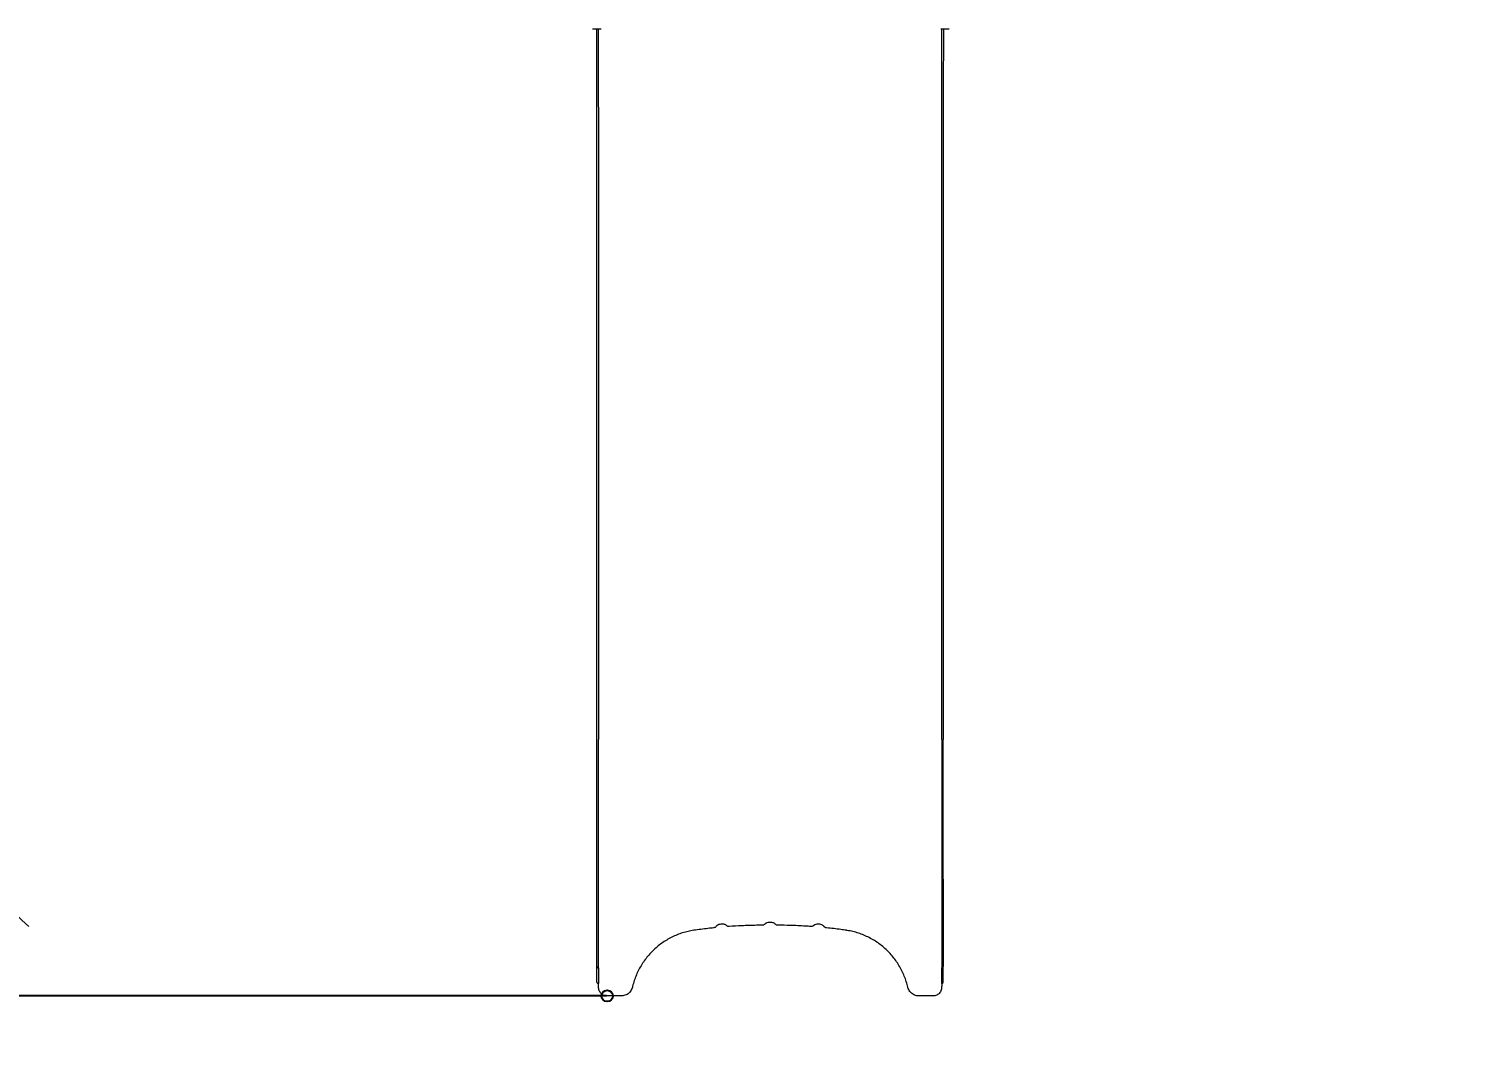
# Model space of a CAD drawing. Extents: x -10000 to 10000, y -10000 to 10000.
# Drawn here: x -1305 to 1231, y -2534 to -746 of the extents above; entities that cross this region are included whole.
import ezdxf

# ---------------------------------------------------------------- set-up
doc = ezdxf.new("R2010")
doc.units = 0
doc.header["$LTSCALE"] = 5
doc.header["$PDMODE"] = 33
doc.header["$PDSIZE"] = 20
for name, color, linetype in [('PRODUCT', 3, 'CONTINUOUS'), ('REFERENCE', 9, 'CONTINUOUS'), ('REVIEW_REQUIRED', 30, 'CONTINUOUS'), ('SAFETY_ZONE', 1, 'CONTINUOUS')]:
    doc.layers.add(name, color=color, linetype=linetype)
doc.styles.add('LG1', font='arial.ttf', dxfattribs={"height": 185})
doc.styles.get("Standard").update_dxf_attribs({"font": 'SIMPLEX'})
doc.dimstyles.new('LG_DIM', dxfattribs={"dimtxt": 2.5, "dimasz": 2.5, "dimexe": 1.25, "dimexo": 0.625, "dimtad": 1, "dimlunit": 6, "dimtxsty": 'Standard', "dimcen": 2.5, "dimazin": 3, "dimtfac": 1, "dimtmove": 0, "dimatfit": 3, "dimarcsym": 0})

# ---------------------------------------------------------------- blocks, each defined once
blk = doc.blocks.new('*D4')
at = {"layer": 'REFERENCE', "color": 0, "transparency": 16777216}
for p in [(421.5, 1922.5), (304.8, -4330.4), (3084.9, -4330.4)]:
    blk.add_point(p, dxfattribs=at)
at = {"layer": 'REVIEW_REQUIRED', "color": 0, "lineweight": -2, "transparency": 16777216}
for p, q in [((422.5, 1922.5), (3134.9, 1922.5)), ((3084.9, 1802.5), (3084.9, -1059.5)), ((3084.9, -4210.4), (3084.9, -1348.4)), ((305.8, -4330.4), (3134.9, -4330.4))]:
    blk.add_line(p, q, dxfattribs=at)
at = {"layer": 'REVIEW_REQUIRED', "color": 0, "transparency": 16777216}
for points in [[(3064.9, 1802.5), (3104.9, 1802.5), (3084.9, 1922.5)], [(3064.9, -4210.4), (3104.9, -4210.4), (3084.9, -4330.4)]]:
    blk.add_solid(points, dxfattribs=at)
at = {"layer": 'REVIEW_REQUIRED', "color": 4, "transparency": 16777216, "insert": (3084.9, -1204), "char_height": 185, "attachment_point": 5, "style": 'LG1'}
blk.add_mtext('\\A1;6250', dxfattribs=at)
blk = doc.blocks.new('*D5')
at = {"layer": 'REFERENCE', "color": 0, "transparency": 16777216}
for p in [(2090.5, -400), (-4252.5, -415.2), (-4252.5, -4924.6)]:
    blk.add_point(p, dxfattribs=at)
at = {"layer": 'REVIEW_REQUIRED', "color": 0, "lineweight": -2, "transparency": 16777216}
for p, q in [((2090.5, -401), (2090.5, -4974.6)), ((-4252.5, -416.2), (-4252.5, -4974.6)), ((-4132.5, -4924.6), (-1540.5, -4924.6)), ((1970.5, -4924.6), (-887.7, -4924.6))]:
    blk.add_line(p, q, dxfattribs=at)
at = {"layer": 'REVIEW_REQUIRED', "color": 0, "transparency": 16777216}
for points in [[(-4132.5, -4904.6), (-4132.5, -4944.6), (-4252.5, -4924.6)], [(1970.5, -4904.6), (1970.5, -4944.6), (2090.5, -4924.6)]]:
    blk.add_solid(points, dxfattribs=at)
at = {"layer": 'REVIEW_REQUIRED', "color": 4, "transparency": 16777216, "insert": (-1214.1, -4924.6), "char_height": 185, "attachment_point": 5, "style": 'LG1'}
blk.add_mtext('\\A1;6340', dxfattribs=at)
blk = doc.blocks.new('*D6')
at = {"layer": 'REFERENCE', "color": 0, "transparency": 16777216}
for p in [(-5109.2, 448.8), (-448.8, 448.8), (-286.8, -2447.3)]:
    blk.add_point(p, dxfattribs=at)
at = {"layer": 'REVIEW_REQUIRED', "color": 0, "lineweight": -2, "transparency": 16777216}
for p, q in [((-449.8, 448.8), (-5159.2, 448.8)), ((-5109.2, 328.8), (-5109.2, -854.8)), ((-5109.2, -2327.3), (-5109.2, -1143.7)), ((-287.8, -2447.3), (-5159.2, -2447.3))]:
    blk.add_line(p, q, dxfattribs=at)
at = {"layer": 'REVIEW_REQUIRED', "color": 0, "transparency": 16777216}
for points in [[(-5129.2, 328.8), (-5089.2, 328.8), (-5109.2, 448.8)], [(-5129.2, -2327.3), (-5089.2, -2327.3), (-5109.2, -2447.3)]]:
    blk.add_solid(points, dxfattribs=at)
at = {"layer": 'REVIEW_REQUIRED', "color": 4, "transparency": 16777216, "insert": (-5109.2, -999.3), "char_height": 185, "attachment_point": 5, "style": 'LG1'}
blk.add_mtext('\\A1;2900', dxfattribs=at)

msp = doc.modelspace()

# ---------------------------------------------------------------- linework, layer by layer
at = {"layer": 'PRODUCT', "linetype": 'Continuous', "lineweight": 0}
for p, q in [((-312.4, -746), (-297.4, -746)), ((300.5, -746), (315.5, -746)), ((-304.9, -2241.9), (-304.9, -1996.1)), ((-302.2, -2242), (-302.2, -1996.2)), ((302.2, -1996.2), (302.2, -2242)), ((304.9, -2241.9), (304.9, -1996.1)), ((-304.9, -2395.5), (-304.9, -2241.9)), ((-302.2, -2397.9), (-302.2, -2242)), ((302.2, -2242), (302.2, -2397.9)), ((304.9, -2241.9), (304.9, -2395.5)), ((-304.9, -2422.9), (-304.9, -2395.5)), ((-302.2, -2397.9), (-302.2, -2425.3)), ((302.2, -2425.3), (302.2, -2397.9)), ((304.9, -2422.9), (304.9, -2395.5)), ((-261.8, -2447.3), (-286.8, -2447.3)), ((286.8, -2447.3), (261.8, -2447.3))]:
    msp.add_line(p, q, dxfattribs=at)
msp.add_ellipse((-302.4, -2395.5), major_axis=(-2.5, 0), ratio=0.984808, start_param=0, end_param=1.630904, dxfattribs=at)
for points, knots in [([(-304.9, -923.1), (-304.9, -920.5), (-304.9, -917.9), (-304.9, -910.7), (-304.9, -906.1), (-304.9, -896.9), (-304.9, -892.4), (-304.9, -883.3), (-304.9, -878.6), (-304.9, -869.2), (-304.9, -864.4), (-304.9, -854.8), (-304.9, -849.9), (-304.9, -840), (-304.9, -835), (-304.9, -825), (-304.9, -819.9), (-304.9, -809.7), (-304.9, -804.5), (-305, -794.2), (-305, -789), (-305, -778.5), (-305, -773.3), (-305, -762.7), (-305, -757.4), (-305, -750.1), (-305, -748.1), (-305, -746)], [0, 0, 0, 0, 10.00077, 10.00077, 26.89382, 26.89382, 42.830355, 42.830355, 58.766504, 58.766504, 74.695157, 74.695157, 90.630031, 90.630031, 106.56902, 106.56902, 122.492103, 122.492103, 138.417758, 138.417758, 154.353704, 154.353704, 170.27988, 170.27988, 186.202567, 186.202567, 192.331574, 192.331574, 192.331574, 192.331574]), ([(-302.4, -746), (-302.4, -748.9), (-302.4, -751.8), (-302.4, -763.5), (-302.4, -772.3), (-302.4, -798.4), (-302.4, -815.6), (-302.4, -849), (-302.4, -865.1), (-302.3, -888.4), (-302.3, -895.9), (-302.3, -906.9), (-302.3, -910.6), (-302.3, -915.9), (-302.3, -917.7), (-302.3, -920.3), (-302.3, -921.2), (-302.3, -922.5), (-302.3, -922.9), (-302.3, -923.8), (-302.3, -924.2), (-302.3, -924.7)], [0.0177516, 0.0177516, 0.0177516, 0.0177516, 0.026492, 0.026492, 0.0529606, 0.0529606, 0.1058978, 0.1058978, 0.158835, 0.158835, 0.1853037, 0.1853037, 0.198538, 0.198538, 0.2051551, 0.2051551, 0.2084637, 0.2084637, 0.210118, 0.210118, 0.2117723, 0.2117723, 0.2117723, 0.2117723]), ([(302.3, -924.7), (302.3, -924.2), (302.3, -923.8), (302.3, -922.9), (302.3, -922.5), (302.3, -921.2), (302.3, -920.3), (302.3, -917.7), (302.3, -915.9), (302.3, -910.6), (302.3, -906.9), (302.3, -895.9), (302.3, -888.4), (302.4, -865.1), (302.4, -849), (302.4, -815.6), (302.4, -798.4), (302.4, -772.3), (302.4, -763.5), (302.4, -751.8), (302.4, -748.9), (302.4, -746)], [0, 0, 0, 0, 0.0016543, 0.0016543, 0.0033086, 0.0033086, 0.0066171, 0.0066171, 0.0132343, 0.0132343, 0.0264686, 0.0264686, 0.0529372, 0.0529372, 0.1058743, 0.1058743, 0.1588115, 0.1588115, 0.1852801, 0.1852801, 0.19402, 0.19402, 0.19402, 0.19402]), ([(305, -746), (305, -748.6), (305, -751.2), (305, -759.1), (305, -764.4), (305, -775), (305, -780.2), (305, -790.7), (305, -795.9), (304.9, -806.2), (304.9, -811.3), (304.9, -821.5), (304.9, -826.6), (304.9, -836.6), (304.9, -841.6), (304.9, -851.5), (304.9, -856.3), (304.9, -866), (304.9, -870.7), (304.9, -880.1), (304.9, -884.7), (304.9, -893.9), (304.9, -898.4), (304.9, -907.2), (304.9, -911.5), (304.9, -918.3), (304.9, -920.7), (304.9, -923.1)], [17.731225, 17.731225, 17.731225, 17.731225, 25.571564, 25.571564, 41.496307, 41.496307, 57.421735, 57.421735, 73.343115, 73.343115, 89.271284, 89.271284, 105.207085, 105.207085, 121.130486, 121.130486, 137.056031, 137.056031, 152.995535, 152.995535, 168.928811, 168.928811, 184.858794, 184.858794, 200.794607, 200.794607, 210.062978, 210.062978, 210.062978, 210.062978]), ([(-304.9, -973.5), (-304.9, -973.2), (-304.9, -973), (-304.9, -971.9), (-304.9, -971.1), (-304.9, -968), (-304.9, -965.6), (-304.9, -956.2), (-304.9, -949.1), (-304.9, -935.7), (-304.9, -929.4), (-304.9, -923.1)], [0, 0, 0, 0, 1, 1, 4, 4, 13, 13, 40, 40, 63.930087, 63.930087, 63.930087, 63.930087]), ([(-302.3, -924.7), (-302.3, -926), (-302.3, -927.3), (-302.3, -928.6), (-302.3, -931.3), (-302.3, -933.9), (-302.3, -936.5), (-302.3, -937.8), (-302.3, -939.1), (-302.3, -940.5), (-302.3, -943.1), (-302.3, -945.7), (-302.3, -948.3), (-302.3, -951), (-302.3, -953.6), (-302.3, -956.2), (-302.3, -957.5), (-302.3, -958.8), (-302.3, -960.1), (-302.2, -962.7), (-302.2, -965.2), (-302.2, -967.7), (-302.2, -968.9), (-302.2, -970.2), (-302.2, -971.4), (-302.2, -972.6), (-302.2, -973.8), (-302.2, -975)], [0, 0, 0, 0, 0.00500001, 0.00500001, 0.00500001, 0.015, 0.015, 0.015, 0.02, 0.02, 0.02, 0.03, 0.03, 0.03, 0.04, 0.04, 0.04, 0.04499999, 0.04499999, 0.04499999, 0.05454403, 0.05454403, 0.05454403, 0.05931605, 0.05931605, 0.05931605, 0.06390928, 0.06390928, 0.06390928, 0.06390928]), ([(302.2, -975), (302.2, -966.7), (302.3, -954.1), (302.3, -939.4), (302.3, -932), (302.3, -928.9), (302.3, -926.8), (302.3, -925.8), (302.3, -924.7)], [0.00017879, 0.00017879, 0.00017879, 0.00017879, 0.03213343, 0.04811075, 0.05609941, 0.06009374, 0.06009374, 0.06408807, 0.06408807, 0.06408807, 0.06408807]), ([(304.9, -923.1), (304.9, -925.8), (304.9, -928.4), (304.9, -938.9), (304.9, -946.8), (304.9, -960.9), (304.9, -967.2), (304.9, -973.5)], [0, 0, 0, 0, 10.000012, 10.000012, 40.000012, 40.000012, 63.930088, 63.930088, 63.930088, 63.930088]), ([(-304.9, -1996.1), (-304.9, -1995.8), (-304.9, -1995.5), (-304.9, -1994.7), (-304.9, -1994.3), (-304.9, -1993.5), (-304.9, -1993), (-304.9, -1991.9), (-304.9, -1991.4), (-304.9, -1990.1), (-304.9, -1989.4), (-304.9, -1987.9), (-304.9, -1987), (-304.9, -1985.2), (-304.9, -1984.2), (-304.9, -1982), (-304.9, -1980.8), (-304.9, -1978.2), (-304.9, -1976.8), (-304.9, -1973.6), (-304.9, -1971.9), (-304.9, -1965), (-304.9, -1959.9), (-304.9, -1945.6), (-304.9, -1936.4), (-304.9, -1918.1), (-304.9, -1909), (-304.9, -1890.8), (-304.9, -1881.7), (-304.9, -1863.5), (-304.9, -1854.4), (-304.9, -1836.4), (-304.9, -1827.4), (-304.9, -1809.4), (-304.9, -1800.4), (-304.9, -1782.5), (-304.9, -1773.6), (-304.9, -1755.9), (-304.9, -1747.1), (-304.9, -1729.5), (-304.9, -1720.8), (-304.9, -1703.4), (-304.9, -1694.7), (-304.9, -1677.5), (-304.9, -1668.9), (-304.9, -1651.9), (-304.9, -1643.4), (-304.9, -1626.6), (-304.9, -1618.2), (-304.9, -1601.6), (-304.9, -1593.4), (-304.9, -1577), (-304.9, -1568.9), (-304.9, -1552.8), (-304.9, -1544.8), (-304.9, -1528.9), (-304.9, -1521.1), (-304.9, -1505.5), (-304.9, -1497.8), (-304.9, -1482.5), (-304.9, -1475), (-304.9, -1460), (-304.9, -1452.6), (-304.9, -1438), (-304.9, -1430.8), (-304.9, -1416.5), (-304.9, -1409.4), (-304.9, -1388.1), (-304.9, -1374), (-304.9, -1343), (-304.9, -1326.1), (-304.9, -1288.8), (-304.9, -1268.5), (-304.9, -1223.9), (-304.9, -1199.5), (-304.9, -1145.9), (-304.9, -1116.6), (-304.9, -1049.4), (-304.9, -1011.5), (-304.9, -973.5)], [0, 0, 0, 0, 1, 1, 2.2, 2.2, 3.64, 3.64, 5.368, 5.368, 7.4416, 7.4416, 9.92992, 9.92992, 12.915904, 12.915904, 16.499085, 16.499085, 20.798902, 20.798902, 25.958684, 25.958684, 41.438542, 41.438542, 68.968728, 68.968728, 96.497561, 96.497561, 124.027332, 124.027332, 151.558461, 151.558461, 179.0724, 179.0724, 206.607998, 206.607998, 234.152264, 234.152264, 261.687387, 261.687387, 289.198474, 289.198474, 316.722097, 316.722097, 344.262452, 344.262452, 371.801658, 371.801658, 399.319728, 399.319728, 426.838532, 426.838532, 454.37709, 454.37709, 481.91761, 481.91761, 509.439753, 509.439753, 536.961378, 536.961378, 564.498535, 564.498535, 592.033517, 592.033517, 619.55466, 619.55466, 647.081234, 647.081234, 701.518364, 701.518364, 766.84292, 766.84292, 845.232387, 845.232387, 939.299748, 939.299748, 1052.18058, 1052.18058, 1198.755002, 1198.755002, 1198.755002, 1198.755002]), ([(-302.2, -975.1), (-302.2, -1052.6), (-302.2, -1168.9), (-302.2, -1304.6), (-302.2, -1372.4), (-302.2, -1403.9), (-302.2, -1417.2), (-302.2, -1420.9), (-302.2, -1423.3), (-302.2, -1424.5), (-302.2, -1430.6), (-302.2, -1435.5), (-302.2, -1460.2), (-302.2, -1480.5), (-302.2, -1511.9), (-302.2, -1522.5), (-302.2, -1544), (-302.2, -1554.8), (-302.2, -1576.8), (-302.2, -1587.9), (-302.2, -1610.3), (-302.2, -1621.6), (-302.2, -1644.4), (-302.2, -1655.9), (-302.2, -1679.2), (-302.2, -1690.9), (-302.2, -1714.4), (-302.2, -1726.3), (-302.2, -1750.2), (-302.2, -1762.2), (-302.2, -1798.4), (-302.2, -1822.8), (-302.2, -1871.9), (-302.2, -1896.7), (-302.2, -1934), (-302.2, -1946.4), (-302.2, -1962), (-302.2, -1965.1), (-302.2, -1971.3), (-302.2, -1974.4), (-302.2, -1983.8), (-302.2, -1990), (-302.2, -1996.2)], [0, 0, 0, 0, 0.299296, 0.448944, 0.523768, 0.56118, 0.570533, 0.57521, 0.57521, 0.579886, 0.579886, 0.598592, 0.598592, 0.673416, 0.673416, 0.710828, 0.710828, 0.74824, 0.74824, 0.785653, 0.785653, 0.823065, 0.823065, 0.860477, 0.860477, 0.897889, 0.897889, 0.935301, 0.935301, 0.972713, 0.972713, 1.047537, 1.047537, 1.122361, 1.122361, 1.159773, 1.159773, 1.169126, 1.169126, 1.178479, 1.178479, 1.197185, 1.197185, 1.197185, 1.197185]), ([(302.2, -1996.2), (302.2, -1990), (302.2, -1983.8), (302.2, -1974.4), (302.2, -1971.3), (302.2, -1965.1), (302.2, -1962), (302.2, -1946.4), (302.2, -1934), (302.2, -1896.7), (302.2, -1871.9), (302.2, -1822.8), (302.2, -1798.4), (302.2, -1750.1), (302.2, -1726.2), (302.2, -1690.8), (302.2, -1679.2), (302.2, -1655.9), (302.2, -1644.4), (302.2, -1621.6), (302.2, -1610.3), (302.2, -1587.9), (302.2, -1576.8), (302.2, -1543.8), (302.2, -1522.4), (302.2, -1480.5), (302.2, -1460.2), (302.2, -1435.5), (302.2, -1430.6), (302.2, -1424.5), (302.2, -1423.3), (302.2, -1420.9), (302.2, -1417.2), (302.2, -1403.9), (302.2, -1372.4), (302.2, -1304.6), (302.2, -1168.9), (302.2, -1052.6), (302.2, -975.1)], [0, 0, 0, 0, 0.018706, 0.018706, 0.02806, 0.02806, 0.037413, 0.037413, 0.074826, 0.074826, 0.149651, 0.149651, 0.224477, 0.224477, 0.299303, 0.299303, 0.336716, 0.336716, 0.374128, 0.374128, 0.411541, 0.411541, 0.448954, 0.448954, 0.52378, 0.52378, 0.598606, 0.598606, 0.617312, 0.617312, 0.621989, 0.621989, 0.626665, 0.636018, 0.673431, 0.748257, 0.897908, 1.197211, 1.197211, 1.197211, 1.197211]), ([(304.9, -973.5), (304.9, -973.7), (304.9, -974), (304.9, -974.6), (304.9, -974.9), (304.9, -975.6), (304.9, -975.9), (304.9, -976.8), (304.9, -977.2), (304.9, -978.2), (304.9, -978.7), (304.9, -979.9), (304.9, -980.6), (304.9, -982), (304.9, -982.8), (304.9, -984.5), (304.9, -985.4), (304.9, -987.4), (304.9, -988.5), (304.9, -991), (304.9, -992.3), (304.9, -995.3), (304.9, -996.9), (304.9, -1000.4), (304.9, -1002.3), (304.9, -1006.6), (304.9, -1008.9), (304.9, -1014), (304.9, -1016.7), (304.9, -1022.8), (304.9, -1026.1), (304.9, -1033.5), (304.9, -1037.5), (304.9, -1046.2), (304.9, -1051), (304.9, -1061.6), (304.9, -1067.3), (304.9, -1080), (304.9, -1086.8), (304.9, -1102), (304.9, -1110.3), (304.9, -1128.5), (304.9, -1138.4), (304.9, -1160.3), (304.9, -1172.2), (304.9, -1198.4), (304.9, -1212.7), (304.9, -1244.2), (304.9, -1261.3), (304.9, -1299.1), (304.9, -1319.7), (304.9, -1365), (304.9, -1389.7), (304.9, -1444.1), (304.9, -1474.9), (304.9, -1515.2), (304.9, -1523.3), (304.9, -1539.4), (304.9, -1547.3), (304.9, -1563.4), (304.9, -1571.4), (304.9, -1587.7), (304.9, -1596), (304.9, -1612.5), (304.9, -1620.9), (304.9, -1637.6), (304.9, -1646.1), (304.9, -1663.1), (304.9, -1671.6), (304.9, -1688.8), (304.9, -1697.4), (304.9, -1714.8), (304.9, -1723.6), (304.9, -1741.1), (304.9, -1749.9), (304.9, -1767.6), (304.9, -1776.5), (304.9, -1794.3), (304.9, -1803.2), (304.9, -1821.2), (304.9, -1830.2), (304.9, -1848.3), (304.9, -1857.3), (304.9, -1875.5), (304.9, -1884.6), (304.9, -1902.8), (304.9, -1911.9), (304.9, -1930.2), (304.9, -1939.3), (304.9, -1957.6), (304.9, -1966.8), (304.9, -1982.7), (304.9, -1989.4), (304.9, -1996.1)], [0.000778, 0.000778, 0.000778, 0.000778, 1, 1, 2.2, 2.2, 3.64, 3.64, 5.368, 5.368, 7.4416, 7.4416, 9.92992, 9.92992, 12.915904, 12.915904, 16.499085, 16.499085, 20.798902, 20.798902, 25.958682, 25.958682, 32.150419, 32.150419, 39.580502, 39.580502, 48.496603, 48.496603, 59.195923, 59.195923, 72.035108, 72.035108, 87.442129, 87.442129, 105.930555, 105.930555, 128.116666, 128.116666, 154.74, 154.74, 186.688, 186.688, 225.0256, 225.0256, 271.030719, 271.030719, 326.236863, 326.236863, 392.484236, 392.484236, 471.981083, 471.981083, 567.3773, 567.3773, 682.010814, 682.010814, 710.523065, 710.523065, 738.04996, 738.04996, 765.566912, 765.566912, 793.10543, 793.10543, 820.645989, 820.645989, 848.170872, 848.170872, 875.68345, 875.68345, 903.219954, 903.219954, 930.761601, 930.761601, 958.290636, 958.290636, 985.799685, 985.799685, 1013.330326, 1013.330326, 1040.874042, 1040.874042, 1068.41323, 1068.41323, 1095.929433, 1095.929433, 1123.457552, 1123.457552, 1150.989226, 1150.989226, 1178.516853, 1178.516853, 1198.688376, 1198.688376, 1198.688376, 1198.688376]), ([(-134.4, -2331.9), (-137.7, -2332.4), (-141, -2333), (-147.5, -2334.5), (-150.8, -2335.4), (-157.3, -2337.4), (-160.6, -2338.6), (-166.9, -2341.1), (-170, -2342.5), (-176.1, -2345.6), (-179.1, -2347.2), (-185, -2350.7), (-187.9, -2352.6), (-193.5, -2356.6), (-196.2, -2358.7), (-201.4, -2363.1), (-204, -2365.4), (-208.9, -2370.3), (-211.2, -2372.8), (-215.8, -2378), (-217.9, -2380.7), (-222, -2386.2), (-224, -2389.1), (-227.6, -2395), (-229.4, -2398), (-232.5, -2404.1), (-234, -2407.3), (-236.7, -2413.7), (-238, -2416.9), (-240.2, -2423.5), (-241.2, -2426.9), (-242.1, -2430.8), (-242.3, -2431.3), (-242.4, -2431.9)], [0, 0, 0, 0, 10.007346, 10.007346, 20.23364, 20.23364, 30.46726, 30.46726, 40.714198, 40.714198, 50.971823, 50.971823, 61.249415, 61.249415, 71.539769, 71.539769, 81.854618, 81.854618, 92.183137, 92.183137, 102.538224, 102.538224, 112.906574, 112.906574, 123.300922, 123.300922, 133.706868, 133.706868, 144.135592, 144.135592, 154.573252, 154.573252, 156.229538, 156.229538, 156.229538, 156.229538]), ([(-99.4, -2327.6), (-102.7, -2327.9), (-106, -2328.3), (-117.7, -2329.6), (-126, -2330.7), (-134.4, -2331.9)], [0.000044, 0.000044, 0.000044, 0.000044, 10.000159, 10.000159, 35.268754, 35.268754, 35.268754, 35.268754]), ([(-95.1, -2325), (-95.3, -2325.3), (-95.5, -2325.6), (-96.1, -2326.2), (-96.5, -2326.5), (-97.5, -2327.1), (-98.1, -2327.4), (-99, -2327.5), (-99.2, -2327.6), (-99.4, -2327.6)], [0, 0, 0, 0, 1.006787, 1.006787, 2.581172, 2.581172, 4.548831, 4.548831, 5.143263, 5.143263, 5.143263, 5.143263]), ([(-76.8, -2323.4), (-76.8, -2323.4), (-76.8, -2323.4), (-76.8, -2323.3), (-76.9, -2323.3), (-77.1, -2323), (-77.3, -2322.9), (-78, -2322.4), (-78.6, -2322.1), (-79.9, -2321.6), (-80.7, -2321.4), (-82.5, -2321.1), (-83.6, -2321), (-85.9, -2321), (-87.2, -2321.2), (-89.7, -2321.7), (-91, -2322.1), (-92.7, -2323), (-93.2, -2323.3), (-94.2, -2324.1), (-94.7, -2324.5), (-95.1, -2325)], [0, 0, 0, 0, 0.004883, 0.004883, 0.255017, 0.255017, 1.006935, 1.006935, 2.764468, 2.764468, 5.265038, 5.265038, 8.415799, 8.415799, 12.160218, 12.160218, 16.138528, 16.138528, 17.971676, 17.971676, 19.899911, 19.899911, 19.899911, 19.899911]), ([(-72, -2325.2), (-72.5, -2325.2), (-73, -2325.2), (-74, -2325), (-74.6, -2324.9), (-75.7, -2324.3), (-76.3, -2323.9), (-76.8, -2323.4)], [0, 0, 0, 0, 1.41501, 1.41501, 3.103355, 3.103355, 5.209991, 5.209991, 5.209991, 5.209991]), ([(-13.6, -2323), (-16.9, -2323), (-20.3, -2323.1), (-32.5, -2323.2), (-41.4, -2323.5), (-57.5, -2324.3), (-64.8, -2324.7), (-72, -2325.2)], [0, 0, 0, 0, 10.000155, 10.000155, 36.639083, 36.639083, 58.486354, 58.486354, 58.486354, 58.486354]), ([(-9.1, -2321), (-9.4, -2321.3), (-9.8, -2321.6), (-10.6, -2322.2), (-11.1, -2322.5), (-12.3, -2322.9), (-12.9, -2323), (-13.6, -2323)], [0.000433, 0.000433, 0.000433, 0.000433, 1.396993, 1.396993, 3.068931, 3.068931, 5.088148, 5.088148, 5.088148, 5.088148]), ([(9.1, -2321), (8.5, -2320.3), (7.8, -2319.8), (6.4, -2319.1), (5.7, -2318.9), (4.1, -2318.4), (3, -2318.2), (0.8, -2317.9), (-0.4, -2317.9), (-3, -2318.1), (-4.3, -2318.4), (-6.1, -2319), (-6.7, -2319.2), (-7.9, -2319.9), (-8.6, -2320.4), (-9.1, -2321)], [0, 0, 0, 0, 2.557149, 2.557149, 4.690791, 4.690791, 7.794881, 7.794881, 11.474597, 11.474597, 15.451952, 15.451952, 17.270606, 17.270606, 19.629081, 19.629081, 19.629081, 19.629081]), ([(13.6, -2323), (13.1, -2323), (12.7, -2323), (11.7, -2322.7), (11.1, -2322.5), (10.1, -2321.9), (9.5, -2321.5), (9.1, -2321)], [0, 0, 0, 0, 1.408839, 1.408839, 3.093367, 3.093367, 5.088341, 5.088341, 5.088341, 5.088341]), ([(72, -2325.2), (68.7, -2325), (65.4, -2324.7), (53.2, -2324), (44.3, -2323.6), (28.2, -2323.2), (20.9, -2323), (13.6, -2323)], [0, 0, 0, 0, 10.000155, 10.000155, 36.643317, 36.643317, 58.486369, 58.486369, 58.486369, 58.486369]), ([(76.8, -2323.4), (76.5, -2323.6), (76.3, -2323.9), (75.6, -2324.4), (75.1, -2324.6), (74, -2325), (73.3, -2325.2), (72.5, -2325.2), (72.2, -2325.2), (72, -2325.2)], [0, 0, 0, 0, 1.028981, 1.028981, 2.617628, 2.617628, 4.585859, 4.585859, 5.214695, 5.214695, 5.214695, 5.214695]), ([(95.1, -2325), (94.7, -2324.6), (94.3, -2324.1), (93.3, -2323.4), (92.8, -2323), (91.3, -2322.3), (90.4, -2322), (88.4, -2321.4), (87.3, -2321.2), (84.8, -2321), (83.5, -2321), (80.9, -2321.3), (79.6, -2321.6), (78.2, -2322.4), (77.9, -2322.5), (77.4, -2322.8), (77.3, -2322.9), (77.1, -2323.1), (77, -2323.1), (76.9, -2323.2), (76.9, -2323.3), (76.9, -2323.3), (76.8, -2323.3), (76.8, -2323.4), (76.8, -2323.4), (76.8, -2323.4), (76.8, -2323.4), (76.8, -2323.4), (76.8, -2323.4), (76.8, -2323.4), (76.8, -2323.4), (76.8, -2323.4), (76.8, -2323.4), (76.8, -2323.4)], [0, 0, 0, 0, 1.775734, 1.775734, 3.726361, 3.726361, 6.553021, 6.553021, 10.006129, 10.006129, 13.9205, 13.9205, 17.808331, 17.808331, 18.83721, 18.83721, 19.363892, 19.363892, 19.629562, 19.629562, 19.76276, 19.76276, 19.829409, 19.829409, 19.862741, 19.862741, 19.879407, 19.879407, 19.887741, 19.887741, 19.891907, 19.891907, 19.896074, 19.896074, 19.896074, 19.896074]), ([(99.4, -2327.6), (99, -2327.6), (98.7, -2327.5), (97.9, -2327.3), (97.4, -2327), (96.4, -2326.4), (95.9, -2326), (95.3, -2325.4), (95.2, -2325.2), (95.1, -2325)], [0, 0, 0, 0, 1.00703, 1.00703, 2.585236, 2.585236, 4.551985, 4.551985, 5.143311, 5.143311, 5.143311, 5.143311]), ([(134.4, -2331.9), (131.1, -2331.5), (127.8, -2331), (116.1, -2329.4), (107.8, -2328.5), (99.4, -2327.6)], [0, 0, 0, 0, 10.000162, 10.000162, 35.268564, 35.268564, 35.268564, 35.268564]), ([(242.4, -2431.9), (241.6, -2428.6), (240.7, -2425.4), (238.7, -2418.9), (237.5, -2415.6), (234.9, -2409.2), (233.4, -2406), (230.3, -2399.8), (228.6, -2396.7), (225, -2390.8), (223.1, -2387.9), (219.1, -2382.2), (217, -2379.5), (212.5, -2374.2), (210.2, -2371.6), (205.3, -2366.7), (202.8, -2364.3), (197.6, -2359.8), (194.9, -2357.7), (189.3, -2353.6), (186.5, -2351.7), (180.6, -2348.1), (177.6, -2346.4), (171.5, -2343.2), (168.4, -2341.8), (162.1, -2339.2), (158.9, -2338), (152.4, -2335.9), (149.1, -2334.9), (142.5, -2333.3), (139.1, -2332.7), (135.3, -2332.1), (134.8, -2332), (134.4, -2331.9)], [0, 0, 0, 0, 10.006716, 10.006716, 20.461772, 20.461772, 30.90407, 30.90407, 41.334145, 41.334145, 51.744726, 51.744726, 62.14172, 62.14172, 72.514355, 72.514355, 82.872903, 82.872903, 93.205029, 93.205029, 103.52369, 103.52369, 113.816698, 113.816698, 124.098063, 124.098063, 134.357183, 134.357183, 144.607573, 144.607573, 154.841394, 154.841394, 156.229354, 156.229354, 156.229354, 156.229354]), ([(-304.9, -2422.9), (-304.9, -2423.2), (-304.8, -2423.4), (-304.7, -2423.9), (-304.5, -2424.2), (-304.2, -2424.6), (-304, -2424.8), (-303.6, -2425.1), (-303.4, -2425.2), (-302.9, -2425.4), (-302.6, -2425.4), (-302.3, -2425.4), (-302.3, -2425.4), (-302.2, -2425.4)], [3.141593, 3.141593, 3.141593, 3.141593, 3.456918, 3.456918, 3.773152, 3.773152, 4.091768, 4.091768, 4.41333, 4.41333, 4.737248, 4.737248, 4.772451, 4.772451, 4.772451, 4.772451]), ([(-286.8, -2447.3), (-288, -2447.3), (-289.2, -2447.2), (-291.4, -2446.7), (-292.5, -2446.3), (-294.6, -2445.2), (-295.6, -2444.5), (-297.4, -2443), (-298.2, -2442.2), (-299.6, -2440.3), (-300.2, -2439.3), (-301.1, -2437.1), (-301.4, -2436), (-301.7, -2434.3), (-301.8, -2433.9), (-301.8, -2433.4)], [0, 0, 0, 0, 3.487889, 3.487889, 6.980294, 6.980294, 10.475854, 10.475854, 13.975574, 13.975574, 17.481048, 17.481048, 20.994924, 20.994924, 22.475401, 22.475401, 22.475401, 22.475401]), ([(-242.4, -2431.9), (-242.7, -2433.2), (-243.1, -2434.4), (-244.3, -2436.9), (-245, -2438.1), (-246.6, -2440.3), (-247.5, -2441.3), (-249.5, -2443.1), (-250.6, -2443.9), (-252.9, -2445.3), (-254.1, -2445.8), (-256.7, -2446.7), (-258, -2447), (-260.2, -2447.3), (-261, -2447.3), (-261.8, -2447.3)], [0, 0, 0, 0, 4.024389, 4.024389, 8.094592, 8.094592, 12.153788, 12.153788, 16.206279, 16.206279, 20.249219, 20.249219, 24.283461, 24.283461, 26.77664, 26.77664, 26.77664, 26.77664]), ([(261.8, -2447.3), (260.5, -2447.3), (259.2, -2447.2), (256.6, -2446.7), (255.3, -2446.3), (252.8, -2445.2), (251.6, -2444.5), (249.4, -2443), (248.4, -2442.1), (246.5, -2440.2), (245.7, -2439.1), (244.2, -2436.8), (243.6, -2435.6), (242.8, -2433.5), (242.6, -2432.7), (242.4, -2431.9)], [0, 0, 0, 0, 3.994586, 3.994586, 8.021688, 8.021688, 12.052598, 12.052598, 16.090286, 16.090286, 20.136422, 20.136422, 24.191323, 24.191323, 26.776841, 26.776841, 26.776841, 26.776841]), ([(301.8, -2433.4), (301.7, -2434.5), (301.5, -2435.7), (300.8, -2437.9), (300.3, -2439), (299.1, -2441), (298.4, -2442), (296.7, -2443.6), (295.8, -2444.4), (293.8, -2445.6), (292.8, -2446.2), (290.6, -2446.9), (289.4, -2447.2), (287.8, -2447.3), (287.3, -2447.3), (286.8, -2447.3)], [0, 0, 0, 0, 3.514478, 3.514478, 7.032327, 7.032327, 10.546655, 10.546655, 14.056154, 14.056154, 17.558371, 17.558371, 21.05663, 21.05663, 22.47513, 22.47513, 22.47513, 22.47513]), ([(302.2, -2425.4), (302.5, -2425.4), (302.8, -2425.4), (303.3, -2425.2), (303.5, -2425.1), (304, -2424.8), (304.2, -2424.6), (304.5, -2424.2), (304.6, -2424), (304.8, -2423.5), (304.9, -2423.2), (304.9, -2422.9), (304.9, -2422.9), (304.9, -2422.9)], [4.652308, 4.652308, 4.652308, 4.652308, 4.977004, 4.977004, 5.301094, 5.301094, 5.622936, 5.622936, 5.941812, 5.941812, 6.258197, 6.258197, 6.283185, 6.283185, 6.283185, 6.283185])]:
    msp.add_open_spline(points, degree=3, knots=knots, dxfattribs=at)
for points in [[(-302.3, -924.7), (-302.3, -924.7), (-302.3, -924.7), (-302.3, -924.7)], [(302.3, -924.7), (302.3, -924.7), (302.3, -924.7), (302.3, -924.7)], [(-302.2, -975), (-302.2, -975), (-302.2, -975.1), (-302.2, -975.1)], [(302.2, -975.1), (302.2, -975.1), (302.2, -975), (302.2, -975)], [(-99.4, -2327.6), (-99.4, -2327.6), (-99.4, -2327.6), (-99.4, -2327.6)], [(-95.1, -2325), (-95.1, -2325), (-95.1, -2325), (-95.1, -2325)], [(-72, -2325.2), (-72, -2325.2), (-72, -2325.2), (-72, -2325.2)], [(-9.1, -2321), (-9.1, -2321), (-9.1, -2321), (-9.1, -2321)], [(13.6, -2323), (13.6, -2323), (13.6, -2323), (13.6, -2323)], [(76.8, -2323.4), (76.8, -2323.4), (76.8, -2323.4), (76.8, -2323.4)], [(95.1, -2325), (95.1, -2325), (95.1, -2325), (95.1, -2325)], [(99.4, -2327.6), (99.4, -2327.6), (99.4, -2327.6), (99.4, -2327.6)], [(-301.8, -2433.4), (-302, -2430.7), (-302.2, -2428), (-302.3, -2425.4)], [(-302.2, -2425.3), (-302.2, -2425.4), (-302.2, -2425.4), (-302.2, -2425.4)], [(302.3, -2425.4), (302.2, -2428), (302, -2430.7), (301.8, -2433.4)], [(302.2, -2425.4), (302.2, -2425.4), (302.2, -2425.4), (302.2, -2425.3)]]:
    msp.add_open_spline(points, degree=3, dxfattribs=at)
at = {"layer": 'REVIEW_REQUIRED', "invisible_edges": 15}
msp.add_3dface([(-10000, -10000, -5), (10000, -10000, -5), (10000, 10000, -5), (-10000, 10000, -5)], dxfattribs=at)
at = {"layer": 'SAFETY_ZONE', "linetype": 'Continuous', "lineweight": 0}
msp.add_arc((-302.7, -1209.1), 1499.9, 208.1265, 228.0742, dxfattribs=at)

# ---------------------------------------------------------------- dimensions: what is measured, and where the dimension line sits
at = {"layer": 'REVIEW_REQUIRED'}
for base, p1, p2, picture, middle in [((3084.9, -4330.4), (421.5, 1922.5), (304.8, -4330.4), '*D4', (3084.9, -1204)), ((-5109.2, 448.8), (-286.8, -2447.3), (-448.8, 448.8), '*D6', (-5109.2, -999.3))]:
    dim = msp.add_linear_dim(base=base, p1=p1, p2=p2, angle=90, dimstyle='LG_DIM', override={"dimtxt": 185, "dimasz": 120, "dimexe": 50, "dimexo": 1, "dimgap": 50, "dimtad": 0, "dimtih": 1, "dimtoh": 1, "dimdec": 0, "dimrnd": 10, "dimlunit": 2, "dimtxsty": 'LG1', "dimclrt": 4, "dimadec": 4, "dimtdec": 0}, dxfattribs=at)
    dim.commit()
    dim.dimension.update_dxf_attribs({"geometry": picture, "text_midpoint": middle})
dim = msp.add_linear_dim(base=(-4252.5, -4924.6), p1=(2090.5, -400), p2=(-4252.5, -415.2), dimstyle='LG_DIM', override={"dimtxt": 185, "dimasz": 120, "dimexe": 50, "dimexo": 1, "dimgap": 50, "dimtad": 0, "dimtih": 1, "dimtoh": 1, "dimdec": 0, "dimrnd": 10, "dimlunit": 2, "dimtxsty": 'LG1', "dimclrt": 4, "dimadec": 4, "dimtdec": 0}, dxfattribs=at)
dim.commit()
dim.dimension.update_dxf_attribs({"geometry": '*D5', "text_midpoint": (-1214.1, -4924.6), "dimtype": 160})

doc.saveas('drawing.dxf')
